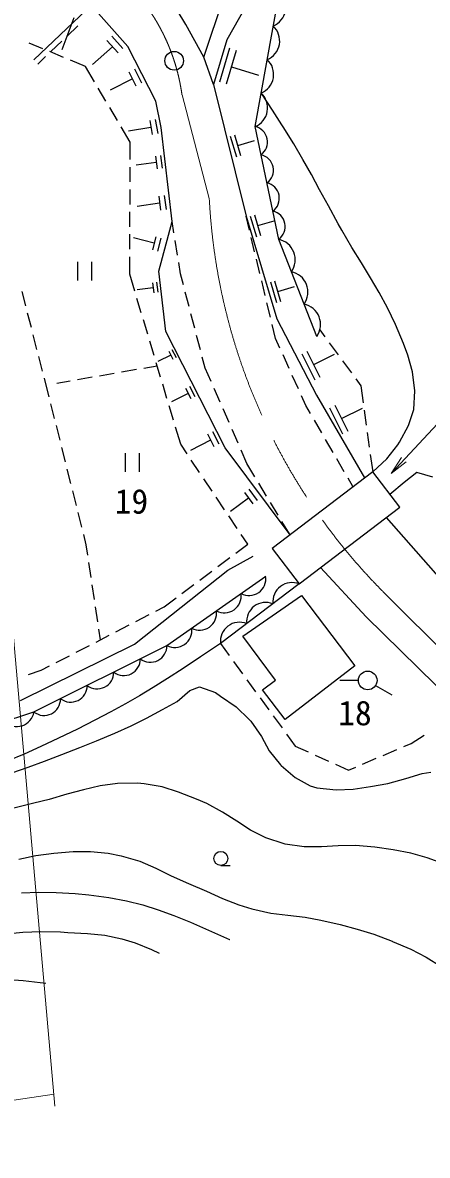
# Model space of a CAD drawing. Units: millimetres, scale not verified. Extents: x 40000 to 680000, y 20000 to 380000.
# Drawn here: x 345144 to 366826, y 264086 to 324722 of the extents above; entities that cross this region are included whole.
import ezdxf
from ezdxf.enums import TextEntityAlignment as Align

# ---------------------------------------------------------------- set-up
doc = ezdxf.new("R2010")
doc.units = ezdxf.units.MM
doc.header["$LTSCALE"] = 1000
doc.linetypes.add('CHAIN', pattern=[18.5, 12, -1.5, 3.5, -1.5])
for name, color, linetype, lineweight in [('M-BGD', 7, 'Continuous', 25), ('M-BMK', 2, 'CHAIN', 13), ('M-BMK-SRVR', 3, 'Continuous', 25), ('M-STR-HTXT', 7, 'Continuous', 13), ('M-TTL', 2, 'Continuous', 140)]:
    doc.layers.add(name, color=color, linetype=linetype, lineweight=lineweight)
doc.styles.add('ＭＳ ゴシック', font='')
doc.styles.get('ＭＳ ゴシック').set_extended_font_data('MS Gothic')

# ---------------------------------------------------------------- blocks, each defined once
blk = doc.blocks.new('open_arrow')
at = {"color": 0, "linetype": 'Continuous', "lineweight": -2}
blk.add_lwpolyline([(7.5, 1.25), (0, 0), (7.5, -1.25)], dxfattribs=at)

msp = doc.modelspace()

# ---------------------------------------------------------------- linework, layer by layer
at = {"layer": 'M-BGD'}
for p, q in [((345746, 322724), (357294, 333724)), ((354856, 322882), (358116, 332696)), ((353889, 324625), (351899, 327936)), ((357644, 326554), (356088, 323795)), ((357599, 319156), (358892, 326339)), ((350782, 323451), (349209, 325209)), ((347887, 324976), (347240, 323258)), ((347528, 324007), (348107, 324559)), ((354856, 322882), (353889, 324625)), ((349925, 324002), (350520, 323337)), ((346232, 323323), (345494, 323630)), ((346659, 323179), (347238, 323731)), ((349957, 323432), (348892, 322479)), ((349659, 323764), (350254, 323099)), ((352286, 320510), (350782, 323451)), ((356088, 323795), (355366, 321418)), ((355703, 321552), (356244, 323365)), ((356066, 321444), (356607, 323257)), ((345953, 322507), (346369, 322903)), ((347340, 322862), (346602, 323170)), ((348506, 322378), (347710, 322709)), ((355366, 321418), (354856, 322882)), ((348994, 321556), (348506, 322378)), ((350833, 322089), (351212, 321348)), ((351130, 322241), (351509, 321500)), ((356336, 322351), (357787, 321918)), ((351023, 321719), (349837, 321112)), ((355366, 321418), (357112, 314366)), ((349606, 320524), (349198, 321212)), ((350218, 319492), (349810, 320180)), ((352560, 319105), (352286, 320510)), ((350910, 318326), (350422, 319148)), ((352016, 319112), (350809, 318906)), ((351951, 319490), (352081, 318735)), ((352253, 319541), (352382, 318787)), ((353154, 314069), (352560, 319105)), ((358864, 313122), (357599, 319156)), ((356613, 317525), (356287, 318632)), ((356834, 317590), (356509, 318697)), ((356672, 318144), (357557, 318404)), ((350906, 317392), (350910, 318326)), ((352299, 317233), (351219, 317087)), ((352254, 317570), (352345, 316895)), ((352524, 317607), (352614, 316932)), ((350901, 316192), (350905, 316992)), ((350897, 314992), (350900, 315792)), ((352432, 315424), (352533, 314676)), ((352732, 315465), (352833, 314716)), ((352483, 315050), (351285, 314888)), ((350892, 313792), (350895, 314592)), ((357292, 313618), (357112, 314366)), ((357112, 314366), (358760, 308870)), ((357683, 313242), (357358, 314349)), ((357905, 313307), (357579, 314414)), ((357742, 313861), (358627, 314121)), ((352436, 311418), (353154, 314069)), ((353251, 313462), (353154, 314069)), ((350887, 312592), (350890, 313392)), ((352188, 312908), (351086, 313207)), ((352281, 313253), (352094, 312564)), ((352556, 313178), (352370, 312489)), ((353441, 312277), (353315, 313067)), ((357574, 312452), (357386, 313229)), ((360904, 307921), (358864, 313122)), ((348084, 311918), (348084, 310918)), ((348834, 311918), (348834, 310918)), ((350881, 311258), (350885, 312192)), ((353601, 311275), (353504, 311882)), ((357856, 311285), (357668, 312063)), ((351155, 310344), (350881, 311258)), ((352817, 308194), (352436, 311418)), ((353755, 310687), (353601, 311275)), ((352137, 310528), (351275, 310427)), ((352105, 310798), (352169, 310259)), ((352321, 310823), (352384, 310285)), ((358138, 310119), (357950, 310896)), ((358759, 309716), (358433, 310823)), ((358980, 309781), (358655, 310888)), ((358817, 310334), (359703, 310595)), ((345312, 309556), (345111, 310331)), ((351500, 309194), (351270, 309961)), ((354059, 309526), (353856, 310300)), ((358420, 308952), (358232, 309730)), ((345612, 308395), (345412, 309169)), ((351844, 308045), (351615, 308811)), ((354362, 308366), (354160, 309140)), ((358760, 308870), (360893, 304781)), ((355997, 301965), (352817, 308194)), ((358694, 307815), (358514, 308563)), ((361069, 308278), (361338, 307911)), ((345913, 307233), (345713, 308007)), ((352189, 306895), (351959, 307662)), ((354666, 307205), (354463, 307979)), ((358929, 307298), (358694, 307815)), ((361574, 307588), (362047, 306943)), ((346214, 306071), (346013, 306846)), ((353080, 306928), (352391, 306576)), ((352970, 307143), (353190, 306713)), ((353142, 307231), (353362, 306801)), ((359425, 306206), (359094, 306934)), ((360812, 305583), (360118, 306974)), ((361090, 305722), (360396, 307113)), ((360743, 306417), (361856, 306972)), ((351631, 306234), (352349, 306359)), ((352533, 305746), (352304, 306512)), ((354920, 306230), (354767, 306818)), ((355238, 305506), (354920, 306230)), ((362283, 306620), (362755, 305974)), ((346426, 305252), (346314, 305684)), ((348084, 305618), (348872, 305755)), ((349267, 305823), (350055, 305960)), ((350449, 306029), (351237, 306166)), ((359921, 305113), (359590, 305841)), ((362991, 305651), (363260, 305285)), ((346564, 304699), (346426, 305252)), ((346972, 305424), (347690, 305549)), ((352878, 304596), (352648, 305363)), ((353870, 305154), (354153, 304601)), ((354091, 305267), (354374, 304714)), ((355720, 304407), (355399, 305140)), ((363260, 305285), (363387, 304370)), ((354011, 304878), (353126, 304425)), ((360321, 304232), (360087, 304749)), ((360893, 304781), (363462, 300350)), ((346856, 303536), (346662, 304311)), ((353222, 303447), (352993, 304213)), ((356202, 303308), (355881, 304041)), ((360574, 303795), (360321, 304232)), ((362302, 302690), (361609, 304081)), ((362580, 302829), (361887, 304219)), ((362234, 303524), (363346, 304079)), ((363442, 303974), (363551, 303182)), ((361174, 302756), (360774, 303448)), ((347148, 302372), (346954, 303148)), ((353611, 302150), (353337, 303064)), ((355045, 302703), (355389, 302030)), ((355314, 302841), (355658, 302167)), ((356684, 302209), (356363, 302942)), ((363606, 302786), (363716, 301993)), ((347440, 301208), (347246, 301984)), ((353957, 301635), (353611, 302150)), ((355217, 302367), (354139, 301816)), ((361774, 301717), (361374, 302409)), ((350635, 301683), (350635, 300683)), ((351385, 301683), (351385, 300683)), ((359468, 297299), (355997, 301965)), ((357163, 301119), (356845, 301843)), ((362375, 300677), (361974, 301370)), ((363771, 301597), (363898, 300683)), ((347732, 300044), (347538, 300820)), ((354626, 300639), (354180, 301303)), ((357592, 300407), (357163, 301119)), ((355295, 299643), (354849, 300307)), ((363898, 300683), (358512, 296572)), ((362827, 299894), (362575, 300331)), ((365347, 298784), (363898, 300683)), ((348024, 298880), (347830, 299656)), ((357022, 299569), (357468, 298969)), ((357262, 299748), (357709, 299147)), ((358212, 299380), (357799, 300065)), ((355965, 298647), (355518, 299311)), ((357245, 299269), (356284, 298554)), ((358832, 298353), (358419, 299038)), ((348316, 297716), (348122, 298492)), ((359962, 294673), (365347, 298784)), ((356634, 297651), (356188, 298315)), ((359468, 297299), (359039, 298010)), ((364625, 298226), (368831, 293448)), ((348552, 296775), (348414, 297328)), ((357203, 296805), (356857, 297319)), ((348637, 296210), (348552, 296775)), ((356561, 296324), (357203, 296805)), ((358512, 296572), (359962, 294673)), ((355601, 295604), (356241, 296084)), ((356142, 295412), (357496, 296166)), ((348815, 295023), (348697, 295815)), ((351142, 291447), (356142, 295412)), ((354641, 294884), (355281, 295364)), ((363552, 292914), (361102, 295552)), ((352877, 291382), (358164, 295088)), ((348994, 293837), (348875, 294628)), ((353681, 294164), (354321, 294644)), ((359962, 294673), (355743, 291486)), ((352720, 293443), (353361, 293924)), ((356948, 291883), (360075, 294062)), ((360075, 294062), (362940, 290289)), ((349172, 292650), (349053, 293441)), ((351208, 292664), (351919, 293031)), ((352275, 293214), (352720, 293443)), ((369835, 286746), (363552, 292914)), ((350141, 292114), (350853, 292481)), ((349075, 291565), (349786, 291931)), ((349316, 291689), (349231, 292255)), ((358690, 289525), (356948, 291883)), ((345032, 288440), (351142, 291447)), ((345751, 287819), (352877, 291382)), ((348008, 291015), (348719, 291382)), ((355743, 291486), (356213, 290841)), ((346941, 290466), (347652, 290832)), ((356449, 290518), (356921, 289871)), ((345450, 289830), (346140, 290053)), ((346140, 290053), (346586, 290282)), ((362940, 290289), (359215, 287424)), ((357157, 289548), (357628, 288902)), ((357989, 289000), (358690, 289525)), ((363131, 289509), (362131, 289509)), ((359215, 287424), (357989, 289000)), ((364047, 289231), (364915, 288734)), ((357864, 288579), (358336, 287933)), ((336298, 284744), (345751, 287819)), ((358571, 287610), (359043, 286963)), ((359279, 286640), (359749, 285995)), ((365956, 286139), (366656, 286570)), ((359749, 285995), (360443, 285680)), ((364459, 285499), (365194, 285814)), ((365562, 285971), (365956, 286139)), ((360808, 285515), (361536, 285183)), ((361900, 285018), (362594, 284702)), ((363355, 285028), (364091, 285342)), ((362594, 284702), (362988, 284871)), ((355764, 279605), (356264, 279605))]:
    msp.add_line(p, q, dxfattribs=at)
for points in [[(363898, 300683), (364663, 301380), (365236, 302120), (365326, 302259), (365822, 303150), (366098, 304020), (366151, 305020), (366035, 306030), (365789, 306926), (365553, 307552), (365123, 308563), (364686, 309459), (364239, 310281), (363777, 311067), (363295, 311857), (362787, 312691), (362249, 313607), (362054, 313954), (361524, 314913), (361055, 315776), (360611, 316588), (360160, 317391), (359667, 318230), (359098, 319150), (359037, 319246), (358534, 320036), (357953, 320908), (357923, 320952)], [(367118, 300382), (366265, 300638), (365582, 300097), (364824, 299469)], [(355743, 291486), (354674, 290768), (353743, 290149), (352912, 289610), (352145, 289128), (351407, 288685), (350662, 288259), (349873, 287829), (349004, 287376), (348076, 286906), (347068, 286411), (346123, 285967), (345225, 285566), (344356, 285201)], [(344568, 284555), (345434, 284864), (346317, 285190), (347238, 285540), (348217, 285923), (349093, 286272), (350088, 286687), (350955, 287083), (351777, 287492), (352634, 287947), (353418, 288378), (354098, 288970), (354613, 289175), (355468, 288854), (355751, 288662), (356575, 288092), (357282, 287424), (357373, 287325), (357933, 286515), (358355, 285734), (358967, 284988), (358995, 284963), (359746, 284306), (360544, 283860), (360901, 283768), (361934, 283651), (362853, 283689), (363780, 283829), (364714, 283996), (365674, 284256), (366556, 284523), (367019, 284593)], [(367707, 279687), (366817, 280017), (365934, 280255), (364989, 280438), (364018, 280590), (362978, 280675), (362046, 280651), (361153, 280600), (360231, 280605), (359211, 280748), (359152, 280761), (358176, 281075), (357359, 281494), (356614, 281972), (355858, 282464), (355006, 282925), (354457, 283151), (353486, 283520), (352615, 283811), (351663, 283982), (351299, 284005), (350233, 283985), (349289, 283861), (348404, 283661), (347517, 283413), (346566, 283143), (345750, 282938), (344675, 282668)], [(344946, 279944), (345849, 280132), (346810, 280263), (347858, 280346), (348785, 280354), (349729, 280256), (350424, 280121), (351426, 279826), (352274, 279463), (353110, 279056), (354038, 278641), (355003, 278223), (355846, 277841), (356728, 277493), (357424, 277275), (358444, 277054), (359358, 276942), (360288, 276833), (361123, 276678), (362158, 276436), (363063, 276198), (363953, 275917), (364945, 275547), (364964, 275540), (365934, 275119), (366759, 274687), (367561, 274198)], [(345079, 278132), (345992, 278169), (346936, 278161), (347953, 278100), (348690, 278028), (349764, 277884), (350713, 277707), (351581, 277491), (352411, 277232), (353247, 276924), (354131, 276561), (355108, 276137), (356221, 275648), (356244, 275638)], [(344239, 275942), (345155, 276030), (346121, 276070), (347174, 276047), (347571, 276021), (348619, 275953), (349542, 275866), (350465, 275683), (351177, 275456), (352050, 275108), (352461, 274901)], [(346385, 273290), (345180, 273421), (344188, 273505)]]:
    msp.add_lwpolyline(points, dxfattribs=at)
for centre, radius in [((363631, 289509), 500), ((355764, 279980), 375)]:
    msp.add_circle(centre, radius, dxfattribs=at)
for centre, radius, start, end in [((358158, 325544), 1082, 292.34733, 47.24472), ((357834, 323748), 1082, 292.34733, 47.24472), ((357511, 321953), 1082, 292.34733, 47.24472), ((357188, 320157), 1082, 292.34733, 47.24472), ((357421, 318331), 844, 305.88097, 77.78632), ((357737, 316822), 844, 305.88097, 77.78632), ((358053, 315314), 844, 305.88097, 77.78632), ((358369, 313805), 844, 305.88097, 77.78632), ((358629, 312030), 1117, 324.94642, 77.89028), ((359309, 310296), 1117, 324.94642, 77.89028), ((359989, 308562), 1117, 324.94642, 77.89028), ((357273, 294954), 901, 241.47745, 8.59015), ((359576, 293721), 1027, 67.92996, 186.20811), ((355951, 294027), 901, 241.47745, 8.59015), ((358170, 292659), 1027, 67.92996, 186.20811), ((354629, 293100), 901, 241.47745, 8.59015), ((353307, 292174), 901, 241.47745, 8.59015), ((356763, 291597), 1027, 67.92996, 186.20811), ((351992, 291369), 885, 232.34102, 0.78908), ((350567, 290657), 885, 232.34102, 0.78908), ((349142, 289944), 885, 232.34102, 0.78908), ((347717, 289232), 885, 232.34102, 0.78908), ((346292, 288519), 885, 232.34102, 0.78908), ((344828, 287977), 936, 225.78719, 350.24476)]:
    msp.add_arc(centre, radius, start, end, dxfattribs=at)
at = {"layer": 'M-BMK'}
for p, q in [((353682, 320850), (355143, 315304)), ((370964, 287752), (364481, 294232))]:
    msp.add_line(p, q, dxfattribs=at)
for centre, radius, start, end in [((343196, 319406), 10584, 7.84613, 96.94147), ((387345, 316969), 32245, 182.96022, 224.83974)]:
    msp.add_arc(centre, radius, start, end, dxfattribs=at)
at = {"layer": 'M-BMK-SRVR'}
msp.add_circle((353261, 322682), 500, dxfattribs=at)
at = {"layer": 'M-STR-HTXT'}
for p, q in [((346864, 266722), (342789, 312862)), ((230591, 249818), (346830, 267366))]:
    msp.add_line(p, q, dxfattribs=at)
at = {"layer": 'M-TTL', "color": 7, "lineweight": 13}
msp.add_lwpolyline([(364883, 300593), (380303, 317090), (407205, 317090)], dxfattribs=at)

# ---------------------------------------------------------------- block references
at = {"layer": 'M-TTL', "color": 7, "lineweight": 13, "xscale": 133, "yscale": 133, "rotation": 46.9}
msp.add_blockref('open_arrow', (364883, 300593), dxfattribs=at)

# ---------------------------------------------------------------- texts
at = {"layer": 'M-BGD', "style": 'ＭＳ ゴシック'}
for s, p in [('19', (350075, 298040)), ('18', (362049, 286711))]:
    msp.add_text(s, height=1320, dxfattribs=at).set_placement(p, align=Align.BOTTOM_LEFT)

doc.saveas('drawing.dxf')
